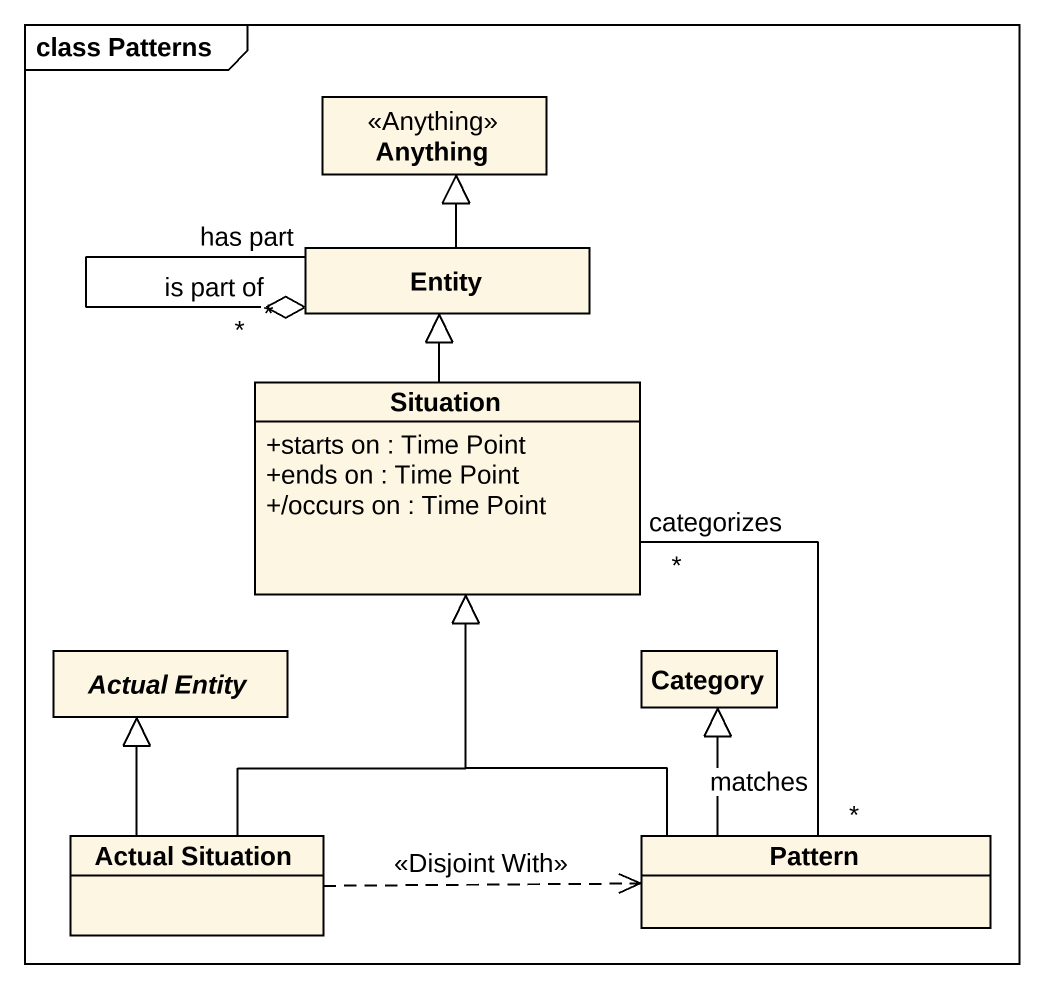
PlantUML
@startuml
mainframe class Patterns
hide circle
hide empty members
skinparam classAttributeIconSize 0
class Anything <<Anything>>
class "Entity" as Entity_
class Situation {
  +starts on : Time Point
  +ends on : Time Point
  +/occurs on : Time Point
}
abstract class "Actual Entity" as Actual_Entity
class Category
class "Actual Situation" as Actual_Situation
class Pattern
Entity_ -up-|> Anything
Entity_ "is part of\n*" o-- "has part\n*" Entity_
Situation -up-|> Entity_
Actual_Situation -up-|> Situation
Actual_Situation -up-|> Actual_Entity
Actual_Situation .right.> Pattern : <<Disjoint With>>
Pattern "matches\n*" -up- "categorizes\n*" Situation
Pattern -up-|> Situation
Pattern -up-|> Category
@enduml
